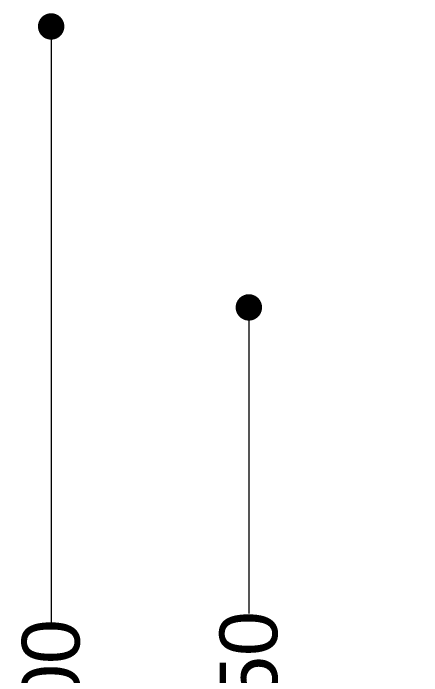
# Model space of a CAD drawing. Header units: millimetres. Extents: x 14997 to 18731, y 13743 to 19226.
# Drawn here: x 15728.3 to 15975.9, y 16710.5 to 17112 of the extents above; entities that cross this region are included whole.
import ezdxf

# ---------------------------------------------------------------- set-up
doc = ezdxf.new("R2010")
doc.units = ezdxf.units.MM
doc.header["$LTSCALE"] = 3
doc.styles.get("Standard").update_dxf_attribs({"font": 'arial.ttf'})
doc.dimstyles.new('MATEUSZ', dxfattribs={"dimtxt": 20, "dimasz": 16, "dimexe": 0.18, "dimexo": 0.0625, "dimgap": 0.09, "dimtad": 0, "dimdec": 0, "dimdsep": 46, "dimtxsty": 'Standard', "dimblk": 'DOT', "dimcen": 0.09, "dimse1": 1, "dimse2": 1, "dimadec": 0, "dimazin": 0, "dimtfac": 1, "dimtdec": 0, "dimtofl": 0, "dimtmove": 0, "dimatfit": 3, "dimfxl": 0, "dimtolj": 1, "dimtzin": 0, "dimlwd": 9, "dimlwe": 9, "dimarcsym": 0})

# ---------------------------------------------------------------- blocks, each defined once
blk = doc.blocks.new('_Dot')
at = {"color": 0, "linetype": 'ByBlock', "lineweight": -2}
blk.add_line((-0.5, 0), (-1, 0), dxfattribs=at)
at = {"color": 0, "linetype": 'ByBlock', "const_width": 0.5}
blk.add_lwpolyline([(-0.25, 0, 1), (0.25, 0, 1)], format="xyb", close=True, dxfattribs=at)
blk = doc.blocks.new('*D7')
at = {"color": 0, "lineweight": 9}
for p, q in [((15751.31, 17087.99), (15751.31, 16742.72)), ((15751.31, 16320), (15751.31, 16665.28))]:
    blk.add_line(p, q, dxfattribs=at)
at = {"layer": 'Defpoints', "color": 0}
for p in [(16216.18, 17103.99), (15751.31, 16304), (16216.18, 16304)]:
    blk.add_point(p, dxfattribs=at)
at = {"color": 0, "lineweight": 9, "xscale": 16, "yscale": 16, "zscale": 16}
for p, rotation in [((15751.31, 17103.99), 90), ((15751.31, 16304), 270)]:
    blk.add_blockref('_Dot', p, dxfattribs=dict(at, rotation=rotation))
at = {"color": 0, "insert": (15751.31, 16704), "char_height": 35, "attachment_point": 5, "rotation": 90}
blk.add_mtext('\\A1;800', dxfattribs=at)
blk = doc.blocks.new('*D8')
at = {"color": 0, "lineweight": 9}
for p, q in [((15871.13, 16917.72), (15871.13, 16748.25)), ((15871.13, 16499.97), (15871.13, 16669.45))]:
    blk.add_line(p, q, dxfattribs=at)
at = {"layer": 'Defpoints', "color": 0}
for p in [(16043.57, 16933.72), (15871.13, 16483.97), (16041.06, 16483.97)]:
    blk.add_point(p, dxfattribs=at)
at = {"color": 0, "lineweight": 9, "xscale": 16, "yscale": 16, "zscale": 16}
for p, rotation in [((15871.13, 16933.72), 90), ((15871.13, 16483.97), 270)]:
    blk.add_blockref('_Dot', p, dxfattribs=dict(at, rotation=rotation))
at = {"color": 0, "insert": (15871.13, 16708.85), "char_height": 35, "attachment_point": 5, "rotation": 90}
blk.add_mtext('\\A1;450', dxfattribs=at)

msp = doc.modelspace()

# ---------------------------------------------------------------- dimensions: what is measured, and where the dimension line sits
for base, p1, p2, picture, middle in [((15751.31, 16304), (16216.18, 17103.99), (16216.18, 16304), '*D7', (15751.31, 16704)), ((15871.13, 16483.97), (16043.57, 16933.72), (16041.06, 16483.97), '*D8', (15871.13, 16708.85))]:
    dim = msp.add_linear_dim(base=base, p1=p1, p2=p2, angle=90, dimstyle='MATEUSZ', override={"dimtxt": 35})
    dim.commit()
    dim.dimension.update_dxf_attribs({"geometry": picture, "text_midpoint": middle})

doc.saveas('drawing.dxf')
